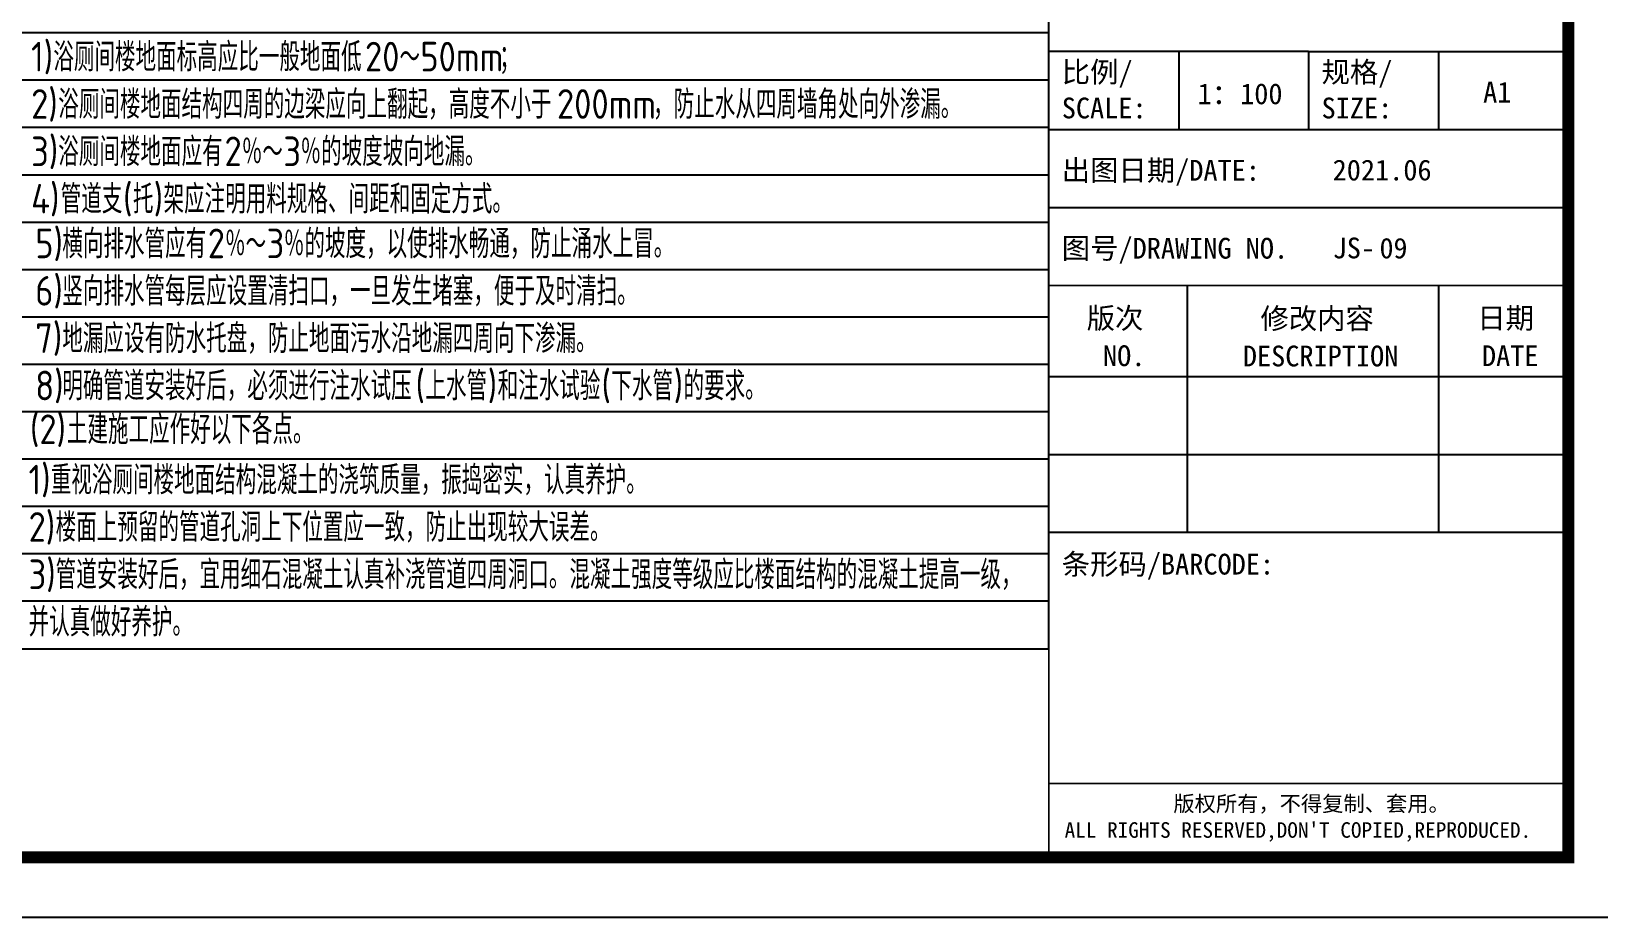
# Model space of a CAD drawing. Extents: x -737978 to 768813, y -372247 to 1140308.
# Drawn here: x 41597 to 67544, y -43903 to -29236 of the extents above; entities that cross this region are included whole.
import ezdxf
from ezdxf.enums import TextEntityAlignment as Align

# ---------------------------------------------------------------- set-up
doc = ezdxf.new("R2010")
doc.units = 0
doc.header["$LTSCALE"] = 10
doc.header["$MEASUREMENT"] = 0
doc.layers.get('0').update_dxf_attribs({"linetype": 'CONTINUOUS'})
for name, color, linetype in [('A-ANNO-TABS', 7, 'CONTINUOUS'), ('A-ANNO-TEXT', 7, 'CONTINUOUS'), ('PUB_TITLE', 4, 'CONTINUOUS')]:
    doc.layers.add(name, color=color, linetype=linetype)
doc.styles.add('-宋体', font='', dxfattribs={"width": 0.8})
doc.styles.add('A-单线字', font='GBENOR', dxfattribs={"bigfont": 'GBCBIG'})
doc.styles.get('-宋体').set_extended_font_data('SimSun')

# ---------------------------------------------------------------- blocks, each defined once
blk = doc.blocks.new('A$C447711E7')
at = {"layer": 'A-ANNO-TABS', "color": 8}
for p, q in [((73584, 12900), (100, 12900)), ((73584, 12100), (100, 12100)), ((73584, 11300), (100, 11300)), ((73584, 10500), (100, 10500)), ((73584, 9700), (100, 9700)), ((73584, 8900), (100, 8900)), ((73584, 8100), (100, 8100)), ((73584, 7300), (100, 7300)), ((73584, 6500), (100, 6500)), ((73584, 5700), (100, 5700)), ((73584, 4900), (100, 4900)), ((73584, 4100), (100, 4100)), ((73584, 3300), (100, 3300))]:
    blk.add_line(p, q, dxfattribs=at)
blk.add_lwpolyline([(73584, 54500), (100, 54500), (100, 2500), (73584, 2500)], close=True, dxfattribs=at)
at = {"layer": 'A-ANNO-TEXT', "color": 0, "style": 'A-单线字'}
for s, height, p in [('1)', 500, (56389, 12250)), ('浴厕间楼地面标高应比一般地面低', 482.27, (56764, 12250)), ('20', 500, (62030, 12250)), ('50mm', 500, (62964, 12250)), ('～', 482, (62613, 12250)), ('；', 482, (64298, 12250)), ('2)', 500, (56389, 11450)), ('浴厕间楼地面结构四周的边梁应向上翻起，高度不小于', 482.27, (56847, 11450)), ('200mm', 500, (65273, 11450)), ('，防止水从四周墙角处向外渗漏。', 482.27, (66898, 11450)), ('3)', 500, (56389, 10650)), ('浴厕间楼地面应有', 482.3, (56847, 10650)), ('2', 500, (59656, 10650)), ('％～', 482.3, (59948, 10650)), ('3', 500, (60650, 10650)), ('％的坡度坡向地漏。', 482.3, (60941, 10650)), ('4)', 500, (56389, 9850)), ('管道支', 482.3, (56889, 9850)), ('(', 500, (57942, 9850)), ('托', 482, (58109, 9850)), (')', 500, (58460, 9850)), ('架应注明用料规格、间距和固定方式。', 482.27, (58627, 9850)), ('5)', 500, (56458, 9095)), ('横向排水管应有', 482.3, (56916, 9095)), ('2', 500, (59373, 9095)), ('％～', 482.3, (59665, 9095)), ('3', 500, (60367, 9095)), ('％的坡度，以使排水畅通，防止涌水上冒。', 482.27, (60659, 9095)), ('6)', 500, (56458, 8295)), ('竖向排水管每层应设置清扫口，一旦发生堵塞，便于及时清扫。', 482.27, (56916, 8295)), ('7)', 500, (56458, 7495)), ('地漏应设有防水托盘，防止地面污水沿地漏四周向下渗漏。', 482.27, (56916, 7495)), ('8)', 500, (56458, 6695)), ('明确管道安装好后，必须进行注水试压', 482.27, (56916, 6695)), ('(', 500, (62884, 6695)), ('上水管', 482.3, (63051, 6695)), (')', 500, (64104, 6695)), ('和注水试验', 482.3, (64271, 6695)), ('(', 500, (66026, 6695)), ('下水管', 482.3, (66193, 6695)), (')', 500, (67246, 6695)), ('的要求。', 482.3, (67412, 6695)), ('(2)', 500, (56369, 5956)), ('土建施工应作好以下各点。', 482.27, (56994, 5956)), ('1)', 500, (56346, 5106)), ('重视浴厕间楼地面结构混凝土的浇筑质量，振捣密实，认真养护。', 482.27, (56721, 5106)), ('2)', 500, (56346, 4306)), ('楼面上预留的管道孔洞上下位置应一致，防止出现较大误差。', 482.27, (56804, 4306)), ('3)', 500, (56346, 3506)), ('管道安装好后，宜用细石混凝土认真补浇管道四周洞口。混凝土强度等级应比楼面结构的混凝土提高一级，', 482.27, (56804, 3506)), ('并认真做好养护。', 482.3, (56346, 2706))]:
    blk.add_text(s, height=height, dxfattribs=at).set_placement(p)
blk = doc.blocks.new('TQ1')
at = {"layer": 'PUB_TITLE'}
for p, q in [((-46855, -409155), (-49855, -409155)), ((-48355, -409155), (-48355, -410055)), ((-46855, -409155), (-46855, -410055)), ((-46855, -409155), (-43855, -409155)), ((-45355, -409155), (-45355, -410055)), ((-49855, -410055), (-43855, -410055)), ((-49855, -410955), (-43855, -410955)), ((-48255, -411855), (-48255, -414705)), ((-45355, -411855), (-45355, -414705)), ((-49855, -412905), (-43855, -412905)), ((-49855, -413805), (-43855, -413805))]:
    blk.add_line(p, q, dxfattribs=at)
at = {"layer": 'PUB_TITLE', "const_width": 20}
for points in [[(-49855, -378414), (-49855, -418455)], [(-49855, -411855), (-43855, -411855)], [(-49855, -414705), (-43855, -414705)], [(-49855, -417605), (-43855, -417605)]]:
    blk.add_lwpolyline(points, dxfattribs=at)
at = {"layer": 'PUB_TITLE', "style": '-宋体'}
for s, height, p in [('比例/', 240, (-49705, -409511)), ('规格/', 240, (-46705, -409511)), ('1：100', 240, (-48136, -409762)), ('A1', 240, (-44839, -409743)), ('SCALE:', 240, (-49705, -409926)), ('SIZE:', 240, (-46705, -409926)), ('出图日期/DATE:', 240, (-49705, -410645)), ('2021.06', 240, (-46577, -410642)), ('图号/DRAWING NO.', 240, (-49705, -411545)), ('JS-', 240, (-46577, -411542)), ('条形码/BARCODE:', 240, (-49705, -415192)), ('版权所有，不得复制、套用。', 180, (-48416, -417927)), ("ALL RIGHTS RESERVED,DON'T COPIED,REPRODUCED.", 180, (-49672, -418231))]:
    blk.add_text(s, height=height, dxfattribs=at).set_placement(p)
for s, p in [('版次', (-49090, -412352)), ('修改内容', (-46756, -412356)), ('日期', (-44579, -412352)), ('NO.', (-48984, -412786)), ('DESCRIPTION', (-46716, -412789)), ('DATE', (-44526, -412786))]:
    blk.add_text(s, height=240, dxfattribs=at).set_placement(p, align=Align.CENTER)

msp = doc.modelspace()

# ---------------------------------------------------------------- linework, layer by layer
at = {"layer": 'PUB_TITLE', "color": 4}
msp.add_lwpolyline([(-16057.6, -43902.5), (-16057.6, 15497.5), (68042.4, 15497.5), (68042.4, -43902.5)], close=True, dxfattribs=at)
at = {"layer": 'PUB_TITLE', "color": 4, "const_width": 200}
msp.add_lwpolyline([(67042.4, -42902.5), (-13557.6, -42902.5), (-13557.6, 14497.5), (67042.4, 14497.5)], close=True, dxfattribs=at)

# ---------------------------------------------------------------- block references
for name, p, xscale, yscale, zscale in [('TQ1', (129908.5, 556956.1), 1.433507481003284, 1.433507481003284, 1.433507481003284), ('A$C447711E7', (-13655.6, -41901), 0.9797893570066735, 0.9797893570066735, 0.9797893570066735)]:
    msp.add_blockref(name, p, dxfattribs=dict(xscale=xscale, yscale=yscale, zscale=zscale))

# ---------------------------------------------------------------- texts
at = {"layer": 'PUB_TITLE', "style": '-宋体'}
msp.add_text('09', height=339.43, dxfattribs=at).set_placement((63917.1, -32992.5))

doc.saveas('drawing.dxf')
